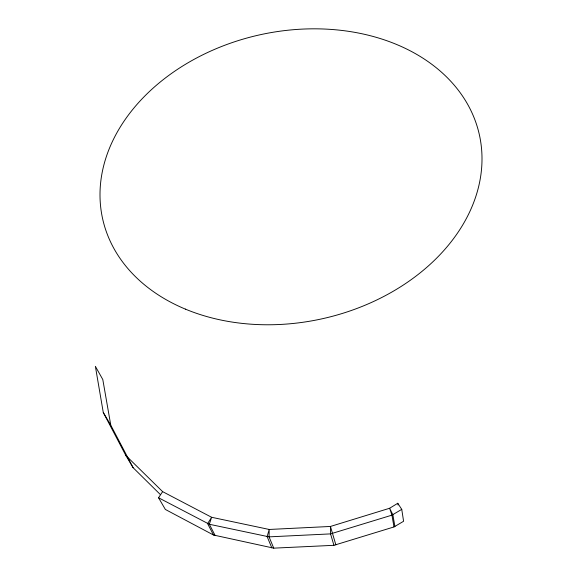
<?xml version="1.0" encoding="UTF-8"?>
<svg xmlns="http://www.w3.org/2000/svg" width="577" height="577" viewBox="0 0 577 577"><rect width="100%" height="100%" fill="white"/><g stroke="black" fill="none" stroke-linecap="round" stroke-linejoin="round"><path stroke-width="0.87" d="M162.62 491.633L211.615 517.28L269.214 529.462L330.448 526.455L389.626 508.258L397.769 503.274L401.751 509.368L403.59 521.269L393.99 526.945L333.932 545.315L273.743 548.15L213.519 535.023L165.354 509.455L158.552 497.763L162.62 491.633L125.851 455.491L103.276 412.49L95.371 366.337L102.8 379.536L110.777 425.191L133.114 467.702L160.428 494.64M401.751 509.368L391.942 515.146L330.549 533.891L269.055 536.862L209.336 524.262L158.552 497.763M125.851 455.491L133.114 467.702M103.276 412.49L110.777 425.191M213.519 535.023L207.605 523.627L211.615 517.28L209.336 524.262L215.214 535.651M271.839 547.883L267.115 536.588L269.214 529.462L269.055 536.862L273.743 548.15M333.932 545.315L330.549 533.891L330.448 526.455L335.864 544.868M393.99 526.945L391.942 515.146L389.626 508.258L392.865 514.749L394.899 526.556M397.769 503.274L398.043 504.99M185.376 309.113A192.999 145.361 -12.6 0 0 481.629 168.058A192.999 145.361 -12.6 0 0 205.975 53.272A192.999 145.361 -12.6 0 0 185.376 309.113"/></g></svg>
